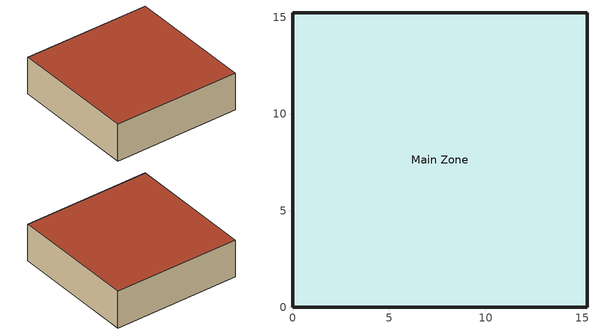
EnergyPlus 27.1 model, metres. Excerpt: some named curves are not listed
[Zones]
Main Zone
 floor adiabatic (FLOOR): 15.24,0 0,0 0,15.24 15.24,15.24 z0
 wall outside (R13WALL): 0,0 15.24,0 15.24,15.24 0,15.24 0,0 z0:4.57
 roof outside (ROOF31): 0,15.24 0,0 15.24,0 15.24,15.24 z4.57
[Building]
Bldg: North Axis {deg}=0; Terrain=Suburbs; Loads Convergence Tolerance Value {W}=0.05; Temperature Convergence Tolerance Value {deltaC}=0.05; Solar Distribution=MinimalShadowing; Maximum Number of Warmup Days=30; Minimum Number of Warmup Days=6
[Site:Location]
Denver Centennial CO USA WMO=724666: Latitude {deg}=39.57; Longitude {deg}=-104.85; Time Zone {hr}=-7; Elevation {m}=1793
[SizingPeriod:DesignDay] Day of Month=21; Humidity Condition Type=Wetbulb; Barometric Pressure {Pa}=81560; Rain Indicator=No; Snow Indicator=No; Daylight Saving Time Indicator=No; Solar Model Indicator=ASHRAEClearSky
Name | Month | Day Type | Maximum Dry-Bulb Temperature {C} | Daily Dry-Bulb Temperature Range {deltaC} | Wetbulb or DewPoint at Maximum Dry-Bulb {C} | Humidity Ratio at Maximum Dry-Bulb {kgWater/kgDryAir} | Wind Speed {m/s} | Wind Direction {deg} | Sky Clearness
Denver Centennial Ann Htg 99.6% Condns DB | 12 | WinterDesignDay | -18.8 | 0 | -18.8 | 0.0005 | 3 | 340 | 0
Denver Centennial Ann Clg 1% Condns DB=>MWB | 7 | SummerDesignDay | 36 | 15.2 | 15.5 | 0.0188 | 4.9 | 0 | 1
[Site:GroundTemperature:BuildingSurface]
18.89, 18.92, 19.02, 19.12, 19.21, 19.23, 19.07, 19.32, 19.09, 19.21, 19.13, 18.96
[Material]
C5 - 4 IN HW CONCRETE: Roughness=MediumRough; Thickness {m}=0.101498; Conductivity {W/m-K}=1.729577; Density {kg/m3}=2242.585; Specific Heat {J/kg-K}=836.8; Thermal Absorptance=0.9; Solar Absorptance=0.65; Visible Absorptance=0.65
[Material:NoMass] Roughness=Rough; Thermal Absorptance=0.9; Solar Absorptance=0.75; Visible Absorptance=0.75
Name | Thermal Resistance {m2-K/W}
R13LAYER | 2.290965
R31LAYER | 5.456
[Construction]
R13WALL: R13LAYER
FLOOR: C5 - 4 IN HW CONCRETE
ROOF31: R31LAYER
[Zone]
Main Zone: Type=1; Multiplier=1; Ceiling Height {m}=autocalculate; Volume {m3}=autocalculate
[People]
SPACE1-1 People 1: Zone or ZoneList or Space or SpaceList=Main Zone; Number of People Schedule=OCCUPY-1; Number of People Calculation Method=people; Number of People=11; Fraction Radiant=0.3; Activity Level Schedule=ActSchd
[ZoneInfiltration:DesignFlowRate]
Main Zone Infiltration: Zone or ZoneList or Space or SpaceList=Main Zone; Schedule=System Availability Schedule; Design Flow Rate Calculation Method=Flow/Zone; Design Flow Rate {m3/s}=0.02; Constant Term Coefficient=1; Temperature Term Coefficient=0; Velocity Term Coefficient=0; Velocity Squared Term Coefficient=0
[DesignSpecification:OutdoorAir]
SZ DSOA SPACE2-1: Outdoor Air Method=Flow/Zone; Outdoor Air Flow per Person {m3/s-person}=0.00236; Outdoor Air Flow per Zone Floor Area {m3/s-m2}=0.000305; Outdoor Air Flow per Zone {m3/s}=2.3; Outdoor Air Schedule=MinOA_simple
[Sizing:Zone]
Main Zone: Zone Cooling Design Supply Air Temperature Input Method=SupplyAirTemperature; Zone Cooling Design Supply Air Temperature {C}=14; Zone Heating Design Supply Air Temperature Input Method=SupplyAirTemperature; Zone Heating Design Supply Air Temperature {C}=50; Zone Cooling Design Supply Air Humidity Ratio {kgWater/kgDryAir}=0.009; Zone Heating Design Supply Air Humidity Ratio {kgWater/kgDryAir}=0.004; Design Specification Outdoor Air Object=SZ DSOA SPACE2-1; Zone Heating Sizing Factor=0; Zone Cooling Sizing Factor=0; Cooling Design Air Flow Method=DesignDayWithLimit; Heating Design Air Flow Method=DesignDay
[ZoneControl:Thermostat]
Main Zone Thermostat: Zone or ZoneList=Main Zone; Control Type Schedule=Zone Control Type Sched; Control 1=Dual Setpoint Control
[ThermostatSetpoint:DualSetpoint]
Dual Setpoint Control: Heating Setpoint Temperature Schedule=Heating Setpoint Schedule; Cooling Setpoint Temperature Schedule=Cooling Setpoint Schedule
[ZoneHVAC:Baseboard:Convective:Electric]
Main Zone Baseboard: Availability Schedule=System Availability Schedule; Heating Design Capacity Method=HeatingDesignCapacity; Heating Design Capacity {W}=8000; Efficiency=0.97
[Zone equipment]
Main Zone: MUNTERSEPX5000, Main Zone Baseboard
[ZoneHVAC:HybridUnitaryHVAC]
MUNTERSEPX5000: Availability Schedule=ALWAYS_ON; Minimum Supply Air Temperature Schedule=MinSupplyT; Maximum Supply Air Temperature Schedule=MaxSupplyT; Minimum Supply Air Humidity Ratio Schedule=MinSupplyHR; Maximum Supply Air Humidity Ratio Schedule=MaxSupplyHR; Method to Choose Controlled Inputs and Part Runtime Fraction=AUTOMATIC; System Maximum Supply Air Flow Rate {m3/s}=2.51; Fan Heat Included in Lookup Tables=Yes; Scaling Factor=1; Minimum Time Between Mode Change {minutes}=10; First Fuel Type=Electricity; Second Fuel Type=NaturalGas; Third Fuel Type=DistrictCooling; Design Specification Outdoor Air Object=SZ DSOA SPACE2-1; Mode 0=Mode0 Standby; Mode 0 System Electric Power Lookup Table=Mode0_Power_lookup; Mode 0 Outdoor Air Fraction=0; Mode 0 Supply Air Mass Flow Rate Ratio=0; Mode 1=Mode1_IEC; Mode 1 Supply Air Temperature Lookup Table=Mode1_TSA_lookup; Mode 1 Supply Air Humidity Ratio Lookup Table=Mode1_wSA_lookup; Mode 1 System Electric Power Lookup Table=Mode1_Power_lookup; Mode 1 Supply Fan Electric Power Lookup Table=Mode1_FanPower_lookup; Mode 1 External Static Pressure Lookup Table=Mode1_ESP_lookup; Mode 1 System Water Use Lookup Table=Mode1_water_lookup; Mode 1 Minimum Outdoor Air Temperature {C}=-20; Mode 1 Maximum Outdoor Air Temperature {C}=100; Mode 1 Minimum Outdoor Air Humidity Ratio {kgWater/kgDryAir}=0; Mode 1 Maximum Outdoor Air Humidity Ratio {kgWater/kgDryAir}=0.03; Mode 1 Minimum Outdoor Air Relative Humidity {percent}=0; Mode 1 Maximum Outdoor Air Relative Humidity {percent}=100; Mode 1 Minimum Return Air Temperature {C}=-20; Mode 1 Maximum Return Air Temperature {C}=100; Mode 1 Minimum Return Air Humidity Ratio {kgWater/kgDryAir}=0; Mode 1 Maximum Return Air Humidity Ratio {kgWater/kgDryAir}=0.03; Mode 1 Minimum Return Air Relative Humidity {percent}=0; Mode 1 Maximum Return Air Relative Humidity {percent}=100; Mode 1 Minimum Outdoor Air Fraction=1; Mode 1 Maximum Outdoor Air Fraction=1; Mode 1 Minimum Supply Air Mass Flow Rate Ratio=0.715; Mode 1 Maximum Supply Air Mass Flow Rate Ratio=0.964; Mode 2=Mode2_IECandDX1; Mode 2 Supply Air Temperature Lookup Table=Mode2_TSA_lookup; Mode 2 Supply Air Humidity Ratio Lookup Table=Mode2_wSA_lookup; Mode 2 System Electric Power Lookup Table=Mode2_Power_lookup; Mode 2 Supply Fan Electric Power Lookup Table=Mode2_FanPower_lookup; Mode 2 External Static Pressure Lookup Table=Mode2_ESP_lookup; Mode 2 System Water Use Lookup Table=Mode2_water_lookup; Mode 2 Minimum Outdoor Air Temperature {C}=-20; Mode 2 Maximum Outdoor Air Temperature {C}=100; Mode 2 Minimum Outdoor Air Humidity Ratio {kgWater/kgDryAir}=0; Mode 2 Maximum Outdoor Air Humidity Ratio {kgWater/kgDryAir}=0.03; Mode 2 Minimum Outdoor Air Relative Humidity {percent}=0; Mode 2 Maximum Outdoor Air Relative Humidity {percent}=100; Mode 2 Minimum Return Air Temperature {C}=-20; Mode 2 Maximum Return Air Temperature {C}=100; Mode 2 Minimum Return Air Humidity Ratio {kgWater/kgDryAir}=0; Mode 2 Maximum Return Air Humidity Ratio {kgWater/kgDryAir}=0.03; Mode 2 Minimum Return Air Relative Humidity {percent}=0; Mode 2 Maximum Return Air Relative Humidity {percent}=100; Mode 2 Minimum Outdoor Air Fraction=1; Mode 2 Maximum Outdoor Air Fraction=1; Mode 2 Minimum Supply Air Mass Flow Rate Ratio=0.7428; Mode 2 Maximum Supply Air Mass Flow Rate Ratio=0.8977; Mode 3=Mode3_IECandDX2; Mode 3 Supply Air Temperature Lookup Table=Mode3_TSA_lookup; Mode 3 Supply Air Humidity Ratio Lookup Table=Mode3_wSA_lookup; Mode 3 System Electric Power Lookup Table=Mode3_Power_lookup; Mode 3 Supply Fan Electric Power Lookup Table=Mode3_FanPower_lookup; Mode 3 External Static Pressure Lookup Table=Mode3_ESP_lookup; Mode 3 System Water Use Lookup Table=Mode3_water_lookup; Mode 3 Minimum Outdoor Air Temperature {C}=-20; Mode 3 Maximum Outdoor Air Temperature {C}=100; Mode 3 Minimum Outdoor Air Humidity Ratio {kgWater/kgDryAir}=0; Mode 3 Maximum Outdoor Air Humidity Ratio {kgWater/kgDryAir}=0.03; Mode 3 Minimum Outdoor Air Relative Humidity {percent}=0; Mode 3 Maximum Outdoor Air Relative Humidity {percent}=100; Mode 3 Minimum Return Air Temperature {C}=-20; Mode 3 Maximum Return Air Temperature {C}=100; Mode 3 Minimum Return Air Humidity Ratio {kgWater/kgDryAir}=0; Mode 3 Maximum Return Air Humidity Ratio {kgWater/kgDryAir}=0.03; Mode 3 Minimum Return Air Relative Humidity {percent}=0; Mode 3 Maximum Return Air Relative Humidity {percent}=100; Mode 3 Minimum Outdoor Air Fraction=1; Mode 3 Maximum Outdoor Air Fraction=1; Mode 3 Minimum Supply Air Mass Flow Rate Ratio=0.711; Mode 3 Maximum Supply Air Mass Flow Rate Ratio=0.8915; Mode 4=Mode4_Ventilation; Mode 4 Supply Air Temperature Lookup Table=Mode4_TSA_lookup; Mode 4 Supply Air Humidity Ratio Lookup Table=Mode4_wSA_lookup; Mode 4 System Electric Power Lookup Table=Mode4_Power_lookup; Mode 4 Supply Fan Electric Power Lookup Table=Mode4_FanPower_lookup; Mode 4 External Static Pressure Lookup Table=Mode4_ESP_lookup; Mode 4 Minimum Outdoor Air Temperature {C}=-20; Mode 4 Maximum Outdoor Air Temperature {C}=100; Mode 4 Minimum Outdoor Air Humidity Ratio {kgWater/kgDryAir}=0; Mode 4 Maximum Outdoor Air Humidity Ratio {kgWater/kgDryAir}=0.03; Mode 4 Minimum Outdoor Air Relative Humidity {percent}=0; Mode 4 Maximum Outdoor Air Relative Humidity {percent}=100; Mode 4 Minimum Return Air Temperature {C}=-20; Mode 4 Maximum Return Air Temperature {C}=100; Mode 4 Minimum Return Air Humidity Ratio {kgWater/kgDryAir}=0; Mode 4 Maximum Return Air Humidity Ratio {kgWater/kgDryAir}=0.03; Mode 4 Minimum Return Air Relative Humidity {percent}=0; Mode 4 Maximum Return Air Relative Humidity {percent}=100; Mode 4 Minimum Outdoor Air Fraction=1; Mode 4 Maximum Outdoor Air Fraction=1; Mode 4 Minimum Supply Air Mass Flow Rate Ratio=0.7039; Mode 4 Maximum Supply Air Mass Flow Rate Ratio=1; Mode 5=Mode5_Heat; Mode 5 Supply Air Temperature Lookup Table=Mode5_TSA_lookup; Mode 5 Supply Air Humidity Ratio Lookup Table=Mode5_wSA_lookup; Mode 5 System Electric Power Lookup Table=Mode5_Power_lookup; Mode 5 Supply Fan Electric Power Lookup Table=Mode5_FanPower_lookup; Mode 5 External Static Pressure Lookup Table=Mode5_ESP_lookup; Mode 5 System Second Fuel Consumption Lookup Table=Mode5_2ndFuel_lookup; Mode 5 Minimum Outdoor Air Temperature {C}=-30; Mode 5 Maximum Outdoor Air Temperature {C}=100; Mode 5 Minimum Outdoor Air Humidity Ratio {kgWater/kgDryAir}=0; Mode 5 Maximum Outdoor Air Humidity Ratio {kgWater/kgDryAir}=0.03; Mode 5 Minimum Outdoor Air Relative Humidity {percent}=0; Mode 5 Maximum Outdoor Air Relative Humidity {percent}=100; Mode 5 Minimum Return Air Temperature {C}=-30; Mode 5 Maximum Return Air Temperature {C}=100; Mode 5 Minimum Return Air Humidity Ratio {kgWater/kgDryAir}=0; Mode 5 Maximum Return Air Humidity Ratio {kgWater/kgDryAir}=0.03; Mode 5 Minimum Return Air Relative Humidity {percent}=0; Mode 5 Maximum Return Air Relative Humidity {percent}=100; Mode 5 Minimum Outdoor Air Fraction=1; Mode 5 Maximum Outdoor Air Fraction=1; Mode 5 Minimum Supply Air Mass Flow Rate Ratio=0.729; Mode 5 Maximum Supply Air Mass Flow Rate Ratio=1; Mode 7 Maximum Outdoor Air Humidity Ratio {kgWater/kgDryAir}=0.1; Mode 7 Maximum Outdoor Air Relative Humidity {percent}=100; Mode 7 Maximum Return Air Humidity Ratio {kgWater/kgDryAir}=0.1; Mode 7 Maximum Return Air Relative Humidity {percent}=100; Mode 7 Minimum Outdoor Air Fraction=0.1; Mode 7 Maximum Outdoor Air Fraction=1; Mode 7 Minimum Supply Air Mass Flow Rate Ratio=0.1; Mode 7 Maximum Supply Air Mass Flow Rate Ratio=1; Mode 8 Maximum Outdoor Air Humidity Ratio {kgWater/kgDryAir}=0.1; Mode 8 Maximum Outdoor Air Relative Humidity {percent}=100; Mode 8 Maximum Return Air Humidity Ratio {kgWater/kgDryAir}=0.1; Mode 8 Maximum Return Air Relative Humidity {percent}=100; Mode 8 Minimum Outdoor Air Fraction=0.1; Mode 8 Maximum Outdoor Air Fraction=1; Mode 8 Minimum Supply Air Mass Flow Rate Ratio=0.1; Mode 8 Maximum Supply Air Mass Flow Rate Ratio=1; Mode 9 Maximum Outdoor Air Humidity Ratio {kgWater/kgDryAir}=0.1; Mode 9 Maximum Outdoor Air Relative Humidity {percent}=100; Mode 9 Maximum Return Air Humidity Ratio {kgWater/kgDryAir}=0.1; Mode 9 Maximum Return Air Relative Humidity {percent}=100; Mode 9 Minimum Outdoor Air Fraction=0.1; Mode 9 Maximum Outdoor Air Fraction=1; Mode 9 Minimum Supply Air Mass Flow Rate Ratio=0.1; Mode 9 Maximum Supply Air Mass Flow Rate Ratio=1; Mode 10 Minimum Outdoor Air Humidity Ratio {kgWater/kgDryAir}=0.1; Mode 10 Minimum Outdoor Air Relative Humidity {percent}=100; Mode 10 Minimum Return Air Humidity Ratio {kgWater/kgDryAir}=0.1; Mode 10 Minimum Return Air Relative Humidity {percent}=100; Mode 10 Maximum Return Air Relative Humidity {percent}=0.1; Mode 10 Minimum Outdoor Air Fraction=1; Mode 10 Maximum Outdoor Air Fraction=0.1; Mode 10 Minimum Supply Air Mass Flow Rate Ratio=1; Mode 11 Minimum Outdoor Air Humidity Ratio {kgWater/kgDryAir}=0.1; Mode 11 Minimum Outdoor Air Relative Humidity {percent}=100; Mode 11 Minimum Return Air Humidity Ratio {kgWater/kgDryAir}=0.1; Mode 11 Minimum Return Air Relative Humidity {percent}=100; Mode 11 Maximum Return Air Relative Humidity {percent}=0.1; Mode 11 Minimum Outdoor Air Fraction=1; Mode 11 Maximum Outdoor Air Fraction=0.1; Mode 11 Minimum Supply Air Mass Flow Rate Ratio=1; Mode 12 Minimum Outdoor Air Humidity Ratio {kgWater/kgDryAir}=0.1; Mode 12 Minimum Outdoor Air Relative Humidity {percent}=100; Mode 12 Minimum Return Air Humidity Ratio {kgWater/kgDryAir}=0.1; Mode 12 Minimum Return Air Relative Humidity {percent}=100; Mode 12 Maximum Return Air Relative Humidity {percent}=0.1; Mode 12 Minimum Outdoor Air Fraction=1; Mode 12 Maximum Outdoor Air Fraction=0.1; Mode 12 Minimum Supply Air Mass Flow Rate Ratio=1; Mode 13 Minimum Outdoor Air Humidity Ratio {kgWater/kgDryAir}=0.1; Mode 13 Minimum Outdoor Air Relative Humidity {percent}=100; Mode 13 Minimum Return Air Humidity Ratio {kgWater/kgDryAir}=0.1; Mode 13 Minimum Return Air Relative Humidity {percent}=100; Mode 13 Maximum Return Air Relative Humidity {percent}=0.1; Mode 13 Minimum Outdoor Air Fraction=1; Mode 13 Maximum Outdoor Air Fraction=0.1; Mode 13 Minimum Supply Air Mass Flow Rate Ratio=1; Mode 14 Minimum Outdoor Air Humidity Ratio {kgWater/kgDryAir}=0.1; Mode 14 Minimum Outdoor Air Relative Humidity {percent}=100; Mode 14 Minimum Return Air Humidity Ratio {kgWater/kgDryAir}=0.1; Mode 14 Minimum Return Air Relative Humidity {percent}=100; Mode 14 Maximum Return Air Relative Humidity {percent}=0.1; Mode 14 Minimum Outdoor Air Fraction=1; Mode 14 Maximum Outdoor Air Fraction=0.1; Mode 14 Minimum Supply Air Mass Flow Rate Ratio=1; Mode 15 Minimum Outdoor Air Humidity Ratio {kgWater/kgDryAir}=0.1; Mode 15 Minimum Outdoor Air Relative Humidity {percent}=100; Mode 15 Minimum Return Air Humidity Ratio {kgWater/kgDryAir}=0.1; Mode 15 Minimum Return Air Relative Humidity {percent}=100; Mode 15 Maximum Return Air Relative Humidity {percent}=0.1; Mode 15 Minimum Outdoor Air Fraction=1; Mode 15 Maximum Outdoor Air Fraction=0.1; Mode 15 Minimum Supply Air Mass Flow Rate Ratio=1; Mode 16 Minimum Outdoor Air Humidity Ratio {kgWater/kgDryAir}=0.1; Mode 16 Minimum Outdoor Air Relative Humidity {percent}=100; Mode 16 Minimum Return Air Humidity Ratio {kgWater/kgDryAir}=0.1; Mode 16 Minimum Return Air Relative Humidity {percent}=100; Mode 16 Maximum Return Air Relative Humidity {percent}=0.1; Mode 16 Minimum Outdoor Air Fraction=1; Mode 16 Maximum Outdoor Air Fraction=0.1; Mode 16 Minimum Supply Air Mass Flow Rate Ratio=1; Mode 17 Minimum Outdoor Air Humidity Ratio {kgWater/kgDryAir}=0.1; Mode 17 Minimum Outdoor Air Relative Humidity {percent}=100; Mode 17 Minimum Return Air Humidity Ratio {kgWater/kgDryAir}=0.1; Mode 17 Minimum Return Air Relative Humidity {percent}=100; Mode 17 Maximum Return Air Relative Humidity {percent}=0.1; Mode 17 Minimum Outdoor Air Fraction=1; Mode 17 Maximum Outdoor Air Fraction=0.1; Mode 17 Minimum Supply Air Mass Flow Rate Ratio=1; Mode 18 Minimum Outdoor Air Humidity Ratio {kgWater/kgDryAir}=0.1; Mode 18 Minimum Outdoor Air Relative Humidity {percent}=100; Mode 18 Minimum Return Air Humidity Ratio {kgWater/kgDryAir}=0.1; Mode 18 Minimum Return Air Relative Humidity {percent}=100; Mode 18 Maximum Return Air Relative Humidity {percent}=0.1; Mode 18 Minimum Outdoor Air Fraction=1; Mode 18 Maximum Outdoor Air Fraction=0.1; Mode 18 Minimum Supply Air Mass Flow Rate Ratio=1; Mode 19 Minimum Outdoor Air Humidity Ratio {kgWater/kgDryAir}=0.1; Mode 19 Minimum Outdoor Air Relative Humidity {percent}=100; Mode 19 Minimum Return Air Humidity Ratio {kgWater/kgDryAir}=0.1; Mode 19 Minimum Return Air Relative Humidity {percent}=100; Mode 19 Maximum Return Air Relative Humidity {percent}=0.1; Mode 19 Minimum Outdoor Air Fraction=1; Mode 19 Maximum Outdoor Air Fraction=0.1; Mode 19 Minimum Supply Air Mass Flow Rate Ratio=1; Mode 20 Minimum Outdoor Air Humidity Ratio {kgWater/kgDryAir}=0.1; Mode 20 Minimum Outdoor Air Relative Humidity {percent}=100; Mode 20 Minimum Return Air Humidity Ratio {kgWater/kgDryAir}=0.1; Mode 20 Minimum Return Air Relative Humidity {percent}=100; Mode 20 Maximum Return Air Relative Humidity {percent}=0.1; Mode 20 Minimum Outdoor Air Fraction=1; Mode 20 Maximum Outdoor Air Fraction=0.1; Mode 20 Minimum Supply Air Mass Flow Rate Ratio=1; Mode 21 Minimum Outdoor Air Humidity Ratio {kgWater/kgDryAir}=0.1; Mode 21 Minimum Outdoor Air Relative Humidity {percent}=100; Mode 21 Minimum Return Air Humidity Ratio {kgWater/kgDryAir}=0.1; Mode 21 Minimum Return Air Relative Humidity {percent}=100; Mode 21 Maximum Return Air Relative Humidity {percent}=0.1; Mode 21 Minimum Outdoor Air Fraction=1; Mode 21 Maximum Outdoor Air Fraction=0.1; Mode 21 Minimum Supply Air Mass Flow Rate Ratio=1; Mode 22 Minimum Outdoor Air Humidity Ratio {kgWater/kgDryAir}=0.1; Mode 22 Minimum Outdoor Air Relative Humidity {percent}=100; Mode 22 Minimum Return Air Humidity Ratio {kgWater/kgDryAir}=0.1; Mode 22 Minimum Return Air Relative Humidity {percent}=100; Mode 22 Maximum Return Air Relative Humidity {percent}=0.1; Mode 22 Minimum Outdoor Air Fraction=1; Mode 22 Maximum Outdoor Air Fraction=0.1; Mode 22 Minimum Supply Air Mass Flow Rate Ratio=1; Mode 23 Minimum Outdoor Air Humidity Ratio {kgWater/kgDryAir}=0.1; Mode 23 Minimum Outdoor Air Relative Humidity {percent}=100; Mode 23 Minimum Return Air Humidity Ratio {kgWater/kgDryAir}=0.1; Mode 23 Minimum Return Air Relative Humidity {percent}=100; Mode 23 Maximum Return Air Relative Humidity {percent}=0.1; Mode 23 Minimum Outdoor Air Fraction=1; Mode 23 Maximum Outdoor Air Fraction=0.1; Mode 23 Minimum Supply Air Mass Flow Rate Ratio=1; Mode 24 Minimum Outdoor Air Humidity Ratio {kgWater/kgDryAir}=0.1; Mode 24 Minimum Outdoor Air Relative Humidity {percent}=100; Mode 24 Minimum Return Air Humidity Ratio {kgWater/kgDryAir}=0.1; Mode 24 Minimum Return Air Relative Humidity {percent}=100; Mode 24 Maximum Return Air Relative Humidity {percent}=0.1; Mode 24 Minimum Outdoor Air Fraction=1; Mode 24 Maximum Outdoor Air Fraction=0.1; Mode 24 Minimum Supply Air Mass Flow Rate Ratio=1; Mode 25 Minimum Outdoor Air Humidity Ratio {kgWater/kgDryAir}=0.1; Mode 25 Minimum Outdoor Air Relative Humidity {percent}=100; Mode 25 Minimum Return Air Humidity Ratio {kgWater/kgDryAir}=0.1; Mode 25 Minimum Return Air Relative Humidity {percent}=100; Mode 25 Maximum Return Air Relative Humidity {percent}=0.1; Mode 25 Minimum Outdoor Air Fraction=1; Mode 25 Maximum Outdoor Air Fraction=0.1; Mode 25 Minimum Supply Air Mass Flow Rate Ratio=1
[Controller:OutdoorAir]
Outside Air Controller: Minimum Outdoor Air Flow Rate {m3/s}=2; Maximum Outdoor Air Flow Rate {m3/s}=2; Economizer Control Type=NoEconomizer; Economizer Control Action Type=ModulateFlow; Economizer Maximum Limit Dry-Bulb Temperature {C}=19; Economizer Minimum Limit Dry-Bulb Temperature {C}=4; Lockout Type=NoLockout; Minimum Limit Type=FixedMinimum
[Schedule:Compact]
System Availability Schedule: THROUGH: 12/31, FOR: AllDays, UNTIL: 24:00, 1
ALWAYS_ON: Through: 12/31, For: AllDays, Until: 24:00, 1
MinSupplyT: Through: 12/31, For: AllDays, Until: 24:00, 2
MaxSupplyT: Through: 12/31, For: AllDays, Until: 24:00, 50
MinSupplyHR: Through: 12/31, For: AllDays, Until: 24:00, 0
MaxSupplyHR: Through: 12/31, For: AllDays, Until: 24:00, 0.03
Zone Control Type Sched: Through: 12/31, For: AllDays, Until: 24:00, 4
Heating Setpoint Schedule: Through: 12/31, For: AllDays, Until: 24:00, 18
Cooling Setpoint Schedule: Through: 12/31, For: AllDays, Until: 24:00, 22
MinOA_simple: Through: 12/31, For: AllDays, Until: 8:00, 0, Until: 21:00, 1, Until: 24:00, 0
ActSchd: Through: 12/31, For: AllDays, Until: 24:00, 117.24
OCCUPY-1: Through: 12/31, For: WeekDays SummerDesignDay CustomDay1 CustomDay2, Until: 8:00, 0, Until: 11:00, 1, Until: 12:00, 0.8, Until: 13:00, 0.4, Until: 14:00, 0.8, Until: 18:00, 1, Until: 19:00, 0.5, Until: 24:00, 0, For: Weekends WinterDesignDay Holiday, Until: 24:00, 0
[Table:Lookup]
Mode0_Power_lookup: Mode0_IndependentVariableList, DivisorOnly, 3.0176, -9999, 9999, Dimensionless, 244, 244, 244, 244, 244, 244, 244, 244, 244, 244, 244, 244, 244, 244, 244, 244, 244, 244, 244, 244, 244, 244, 244, 244, 244, 244, 244, 244, 244, 244, 244, 244, 244, 244, 244, 244, 244, 244, 244, 244, 244, 244, 244, 244, 244, 244, 244, 244, 244, 244, 244, 244, 244, 244, 244, 244, 244, 244, 244, 244, 244, 244, 244, 244, 244, 244, 244, 244, 244, 244, 244, 244, 244, 244, 244, 244, 244, 244, 244, 244, 244, 244, 244, 244, 244, 244, 244, 244, 244, 244, 244, 244, 244, 244, 244, 244, 244, 244, 244, 244, 244, 244, 244, 244, 244, 244, 244, 244, 244, 244, 244, 244, 244, 244, 244, 244, 244, 244, 244, 244, 244, 244, 244, 244, 244, 244, 244, 244, 244, 244, 244, 244, 244, 244, 244, 244, 244, 244, 244, 244, 244, 244, 244, 244, 244, 244, 244, 244, 244, 244, 244, 244, 244, 244, 244, 244, 244, 244, 244, 244, 244, 244, 244, 244, 244, 244, 244, 244, 244, 244, 244, 244, 244, 244, 244, 244, 244, 244, 244, 244, 244, 244, 244, 244, 244, 244, 244, 244, 244, 244, 244, 244, 244, 244, 244, 244, 244, 244, 244, 244, 244, 244, 244, 244, 244, 244, 244, 244, 244, 244, 244, 244, 244, 244, 244, 244, 244, 244, 244, 244, 244, 244, 244, 244, 244, 244, 244, 244, 244, 244, 244, 244, 244, 244, 244, 244, 244, 244, 244, 244, 244, 244, 244, 244, 244, 244, 244, 244, 244, 244, 244, 244, 244, 244, 244, 244, 244, 244, 244, 244, 244, 244, 244, 244, 244, 244, 244, 244, 244, 244, 244, 244, 244, 244, 244, 244, 244, 244, 244, 244, 244, 244, 244, 244, 244, 244, 244, 244, 244, 244, 244, 244, 244, 244, 244, 244, 244, 244, 244, 244, 244, 244, 244, 244, 244, 244, 244, 244, 244, 244, 244, 244, 244, 244, 244, 244, 244, 244, 244, 244, 244, 244, 244, 244, 244, 244, 244, 244, 244, 244, 244, 244, 244, 244, 244, 244, 244, 244, 244, 244, 244, 244, 244, 244, 244, 244, 244, 244, 244, 244, 244, 244, 244, 244, 244, 244, 244, 244, 244, 244, 244, 244, 244, 244, 244, 244, 244, 244, 244, 244, 244, 244, 244, 244, 244, 244, 244, 244, 244, 244, 244, 244, 244, 244, 244, 244, 244, 244, 244, 244, 244, 244, 244, 244, 244, 244, 244, 244, 244, 244, 244, 244, 244, 244, 244, 244, 244, 244, 244, 244, 244, 244, 244, 244, 244, 244, 244, 244, 244, 244, 244, 244, 244, 244, 244, 244, 244, 244, 244, 244, 244, 244, 244, 244, 244, 244, 244, 244, 244, 244, 244, 244, 244, 244, 244, 244, 244, 244, 244, 244, 244, 244, 244, 244, 244, 244, 244, 244, 244, 244, 244, 244, 244, 244, 244, 244, 244, 244, 244, 244, 244, 244, 244, 244, 244, 244, 244, 244, 244, 244, 244, 244, 244, 244, 244, 244, 244, 244, 244, 244, 244, 244, 244, 244, 244, 244, 244, 244, 244, 244, 244, 244, 244, 244, 244, 244, 244, 244, 244, 244, 244, 244, 244, 244, 244, 244, 244, 244, 244, 244, 244, 244, 244, 244, 244, 244, 244, 244, 244, 244, 244, 244, 244, 244, 244, 244, 244, 244, 244, 244, 244, 244, 244, 244, 244, 244, 244, 244, 244, 244, 244, 244, 244, 244, 244, 244, 244, 244, 244, 244, 244, 244, 244, 244, 244, 244, 244, 244, 244, 244, 244, 244, 244, 244, 244, 244, 244, 244, 244, 244, 244, 244, 244, 244, 244, 244, 244, 244, 244, 244, 244, 244, 244, 244, 244, 244, 244, 244, 244, 244, 244, 244, 244, 244, 244, 244, 244, 244, 244, 244, 244, 244, 244, 244, 244, 244, 244, 244, 244, 244, 244, 244, 244, 244, 244, 244, 244, 244, 244, 244, 244, 244, 244, 244, 244, 244, 244, 244, 244, 244, 244, 244, 244, 244, 244, 244, 244, 244, 244, 244, 244, 244, 244, 244, 244, 244, 244, 244, 244, 244, 244, 244, 244, 244, 244, 244, 244, 244, 244, 244, 244, 244, 244, 244, 244, 244, 244, 244, 244, 244, 244, 244, 244, 244, 244, 244, 244, 244, 244, 244, 244, 244, 244, 244, 244, 244, 244, 244, 244, 244, 244, 244, 244, 244, 244, 244, 244, 244, 244, 244, 244, 244, 244, 244, 244, 244, 244, 244, 244, 244, 244, 244, 244, 244, 244, 244, 244, 244, 244
Mode1_TSA_lookup: Mode1_IndependentVariableList, DivisorOnly, -9999, 9999, Dimensionless, 15.88148, 15.88148, 15.88148, 15.71243, 15.71243, 15.71243, 15.54338, 15.54338, 15.54338, 15.88148, 15.88148, 15.88148, 15.71243, 15.71243, 15.71243, 15.54338, 15.54338, 15.54338, 15.88148, 15.88148, 15.88148, 15.71243, 15.71243, 15.71243, 15.54338, 15.54338, 15.54338, 15.88148, 15.88148, 15.88148, 15.71243, 15.71243, 15.71243, 15.54338, 15.54338, 15.54338, 15.88148, 15.88148, 15.88148, 15.71243, 15.71243, 15.71243, 15.54338, 15.54338, 15.54338, 15.88148, 15.88148, 15.88148, 15.71243, 15.71243, 15.71243, 15.54338, 15.54338, 15.54338, 15.88148, 15.88148, 15.88148, 15.71243, 15.71243, 15.71243, 15.54338, 15.54338, 15.54338, 15.88148, 15.88148, 15.88148, 15.71243, 15.71243, 15.71243, 15.54338, 15.54338, 15.54338, 15.88148, 15.88148, 15.88148, 15.71243, 15.71243, 15.71243, 15.54338, 15.54338, 15.54338, 16.17561, 16.17561, 16.17561, 16.00656, 16.00656, 16.00656, 15.83751, 15.83751, 15.83751, 16.17561, 16.17561, 16.17561, 16.00656, 16.00656, 16.00656, 15.83751, 15.83751, 15.83751, 16.17561, 16.17561, 16.17561, 16.00656, 16.00656, 16.00656, 15.83751, 15.83751, 15.83751, 16.17561, 16.17561, 16.17561, 16.00656, 16.00656, 16.00656, 15.83751, 15.83751, 15.83751, 16.17561, 16.17561, 16.17561, 16.00656, 16.00656, 16.00656, 15.83751, 15.83751, 15.83751, 16.17561, 16.17561, 16.17561, 16.00656, 16.00656, 16.00656, 15.83751, 15.83751, 15.83751, 16.17561, 16.17561, 16.17561, 16.00656, 16.00656, 16.00656, 15.83751, 15.83751, 15.83751, 16.17561, 16.17561, 16.17561, 16.00656, 16.00656, 16.00656, 15.83751, 15.83751, 15.83751, 16.17561, 16.17561, 16.17561, 16.00656, 16.00656, 16.00656, 15.83751, 15.83751, 15.83751, 17.27622, 17.27622, 17.27622, 17.10717, 17.10717, 17.10717, 16.93812, 16.93812, 16.93812, 17.27622, 17.27622, 17.27622, 17.10717, 17.10717, 17.10717, 16.93812, 16.93812, 16.93812, 17.27622, 17.27622, 17.27622, 17.10717, 17.10717, 17.10717, 16.93812, 16.93812, 16.93812, 17.27622, 17.27622, 17.27622, 17.10717, 17.10717, 17.10717, 16.93812, 16.93812, 16.93812, 17.27622, 17.27622, 17.27622, 17.10717, 17.10717, 17.10717, 16.93812, 16.93812, 16.93812, 17.27622, 17.27622, 17.27622, 17.10717, 17.10717, 17.10717, 16.93812, 16.93812, 16.93812, 17.27622, 17.27622, 17.27622, 17.10717, 17.10717, 17.10717, 16.93812, 16.93812, 16.93812, 17.27622, 17.27622, 17.27622, 17.10717, 17.10717, 17.10717, 16.93812, 16.93812, 16.93812, 17.27622, 17.27622, 17.27622, 17.10717, 17.10717, 17.10717, 16.93812, 16.93812, 16.93812, 17.40604, 17.40604, 17.40604, 17.23699, 17.23699, 17.23699, 17.06794, 17.06794, 17.06794, 17.40604, 17.40604, 17.40604, 17.23699, 17.23699, 17.23699, 17.06794, 17.06794, 17.06794, 17.40604, 17.40604, 17.40604, 17.23699, 17.23699, 17.23699, 17.06794, 17.06794, 17.06794, 17.40604, 17.40604, 17.40604, 17.23699, 17.23699, 17.23699, 17.06794, 17.06794, 17.06794, 17.40604, 17.40604, 17.40604, 17.23699, 17.23699, 17.23699, 17.06794, 17.06794, 17.06794, 17.40604, 17.40604, 17.40604, 17.23699, 17.23699, 17.23699, 17.06794, 17.06794, 17.06794, 17.40604, 17.40604, 17.40604, 17.23699, 17.23699, 17.23699, 17.06794, 17.06794, 17.06794, 17.40604, 17.40604, 17.40604, 17.23699, 17.23699, 17.23699, 17.06794, 17.06794, 17.06794, 17.40604, 17.40604, 17.40604, 17.23699, 17.23699, 17.23699, 17.06794, 17.06794, 17.06794, 18.67096, 18.67096, 18.67096, 18.50192, 18.50192, 18.50192, 18.33287, 18.33287, 18.33287, 18.67096, 18.67096, 18.67096, 18.50192, 18.50192, 18.50192, 18.33287, 18.33287, 18.33287, 18.67096, 18.67096, 18.67096, 18.50192, 18.50192, 18.50192, 18.33287, 18.33287, 18.33287, 18.67096, 18.67096, 18.67096, 18.50192, 18.50192, 18.50192, 18.33287, 18.33287, 18.33287, 18.67096, 18.67096, 18.67096, 18.50192, 18.50192, 18.50192, 18.33287, 18.33287, 18.33287, 18.67096, 18.67096, 18.67096, 18.50192, 18.50192, 18.50192, 18.33287, 18.33287, 18.33287, 18.67096, 18.67096, 18.67096, 18.50192, 18.50192, 18.50192, 18.33287, 18.33287, 18.33287, 18.67096, 18.67096, 18.67096, 18.50192, 18.50192, 18.50192, 18.33287, 18.33287, 18.33287, 18.67096, 18.67096, 18.67096, 18.50192, 18.50192, 18.50192, 18.33287, 18.33287, 18.33287, 19.48147, 19.48147, 19.48147, 19.31242, 19.31242, 19.31242, 19.14338, 19.14338, 19.14338, 19.48147, 19.48147, 19.48147, 19.31242, 19.31242, 19.31242, 19.14338, 19.14338, 19.14338, 19.48147, 19.48147, 19.48147, 19.31242, 19.31242, 19.31242, 19.14338, 19.14338, 19.14338, 19.48147, 19.48147, 19.48147, 19.31242, 19.31242, 19.31242, 19.14338, 19.14338, 19.14338, 19.48147, 19.48147, 19.48147, 19.31242, 19.31242, 19.31242, 19.14338, 19.14338, 19.14338, 19.48147, 19.48147, 19.48147, 19.31242, 19.31242, 19.31242, 19.14338, 19.14338, 19.14338, 19.48147, 19.48147, 19.48147, 19.31242, 19.31242, 19.31242, 19.14338, 19.14338, 19.14338, 19.48147, 19.48147, 19.48147, 19.31242, 19.31242, 19.31242, 19.14338, 19.14338, 19.14338, 19.48147, 19.48147, 19.48147, 19.31242, 19.31242, 19.31242, 19.14338, 19.14338, 19.14338, 19.77588, 19.77588, 19.77588, 19.60684, 19.60684, 19.60684, 19.43779, 19.43779, 19.43779, 19.77588, 19.77588, 19.77588, 19.60684, 19.60684, 19.60684, 19.43779, 19.43779, 19.43779, 19.77588, 19.77588, 19.77588, 19.60684, 19.60684, 19.60684, 19.43779, 19.43779, 19.43779, 19.77588, 19.77588, 19.77588, 19.60684, 19.60684, 19.60684, 19.43779, 19.43779, 19.43779, 19.77588, 19.77588, 19.77588, 19.60684, 19.60684, 19.60684, 19.43779, 19.43779, 19.43779, 19.77588, 19.77588, 19.77588, 19.60684, 19.60684, 19.60684, 19.43779, 19.43779, 19.43779, 19.77588, 19.77588, 19.77588, 19.60684, 19.60684, 19.60684, 19.43779, 19.43779, 19.43779, 19.77588, 19.77588, 19.77588, 19.60684, 19.60684, 19.60684, 19.43779, 19.43779, 19.43779, 19.77588, 19.77588, 19.77588, 19.60684, 19.60684, 19.60684, 19.43779, 19.43779, 19.43779, 20.87621, 20.87621, 20.87621, 20.70716, 20.70716, 20.70716, 20.53812, 20.53812, 20.53812, 20.87621, 20.87621, 20.87621, 20.70716, 20.70716, 20.70716, 20.53812, 20.53812, 20.53812, 20.87621, 20.87621, 20.87621, 20.70716, 20.70716, 20.70716, 20.53812, 20.53812, 20.53812, 20.87621, 20.87621, 20.87621, 20.70716, 20.70716, 20.70716, 20.53812, 20.53812, 20.53812, 20.87621, 20.87621, 20.87621, 20.70716, 20.70716, 20.70716, 20.53812, 20.53812, 20.53812, 20.87621, 20.87621, 20.87621, 20.70716, 20.70716, 20.70716, 20.53812, 20.53812, 20.53812, 20.87621, 20.87621, 20.87621, 20.70716, 20.70716, 20.70716, 20.53812, 20.53812, 20.53812, 20.87621, 20.87621, 20.87621, 20.70716, 20.70716, 20.70716, 20.53812, 20.53812, 20.53812, 20.87621, 20.87621, 20.87621, 20.70716, 20.70716, 20.70716, 20.53812, 20.53812, 20.53812, 21.0062, 21.0062, 21.0062, 20.83716, 20.83716, 20.83716, 20.66811, 20.66811, 20.66811, 21.0062, 21.0062, 21.0062, 20.83716, 20.83716, 20.83716, 20.66811, 20.66811, 20.66811, 21.0062, 21.0062, 21.0062, 20.83716, 20.83716, 20.83716, 20.66811, 20.66811, 20.66811, 21.0062, 21.0062, 21.0062, 20.83716, 20.83716, 20.83716, 20.66811, 20.66811, 20.66811, 21.0062, 21.0062, 21.0062, 20.83716, 20.83716, 20.83716, 20.66811, 20.66811, 20.66811, 21.0062, 21.0062, 21.0062, 20.83716, 20.83716, 20.83716, 20.66811, 20.66811, 20.66811, 21.0062, 21.0062, 21.0062, 20.83716, 20.83716, 20.83716, 20.66811, 20.66811, 20.66811, 21.0062, 21.0062, 21.0062, 20.83716, 20.83716, 20.83716, 20.66811, 20.66811, 20.66811, 21.0062, 21.0062, 21.0062, 20.83716, 20.83716, 20.83716, 20.66811, 20.66811, 20.66811, 22.27095, 22.27095, 22.27095, 22.10191, 22.10191, 22.10191, 21.93286, 21.93286, 21.93286, 22.27095, 22.27095, 22.27095, 22.10191, 22.10191, 22.10191, 21.93286, 21.93286, 21.93286, 22.27095, 22.27095, 22.27095, 22.10191, 22.10191, 22.10191, 21.93286, 21.93286, 21.93286, 22.27095, 22.27095, 22.27095, 22.10191, 22.10191, 22.10191, 21.93286, 21.93286, 21.93286, 22.27095, 22.27095, 22.27095, 22.10191, 22.10191, 22.10191, 21.93286, 21.93286, 21.93286, 22.27095, 22.27095, 22.27095, 22.10191, 22.10191, 22.10191, 21.93286, 21.93286, 21.93286, 22.27095, 22.27095, 22.27095, 22.10191, 22.10191, 22.10191, 21.93286, 21.93286, 21.93286, 22.27095, 22.27095, 22.27095, 22.10191, 22.10191, 22.10191, 21.93286, 21.93286, 21.93286, 22.27095, 22.27095, 22.27095, 22.10191, 22.10191, 22.10191, 21.93286, 21.93286, 21.93286, 23.08199, 23.08199, 23.08199, 22.91294, 22.91294, 22.91294, 22.7439, 22.7439, 22.7439, 23.08199, 23.08199, 23.08199, 22.91294, 22.91294, 22.91294, 22.7439, 22.7439, 22.7439, 23.08199, 23.08199, 23.08199, 22.91294, 22.91294, 22.91294, 22.7439, 22.7439, 22.7439, 23.08199, 23.08199, 23.08199, 22.91294, 22.91294, 22.91294, 22.7439, 22.7439, 22.7439, 23.08199, 23.08199, 23.08199, 22.91294, 22.91294, 22.91294, 22.7439, 22.7439, 22.7439, 23.08199, 23.08199, 23.08199, 22.91294, 22.91294, 22.91294, 22.7439, 22.7439, 22.7439, 23.08199, 23.08199, 23.08199, 22.91294, 22.91294, 22.91294, 22.7439, 22.7439, 22.7439, 23.08199, 23.08199, 23.08199, 22.91294, 22.91294, 22.91294, 22.7439, 22.7439, 22.7439, 23.08199, 23.08199, 23.08199, 22.91294, 22.91294, 22.91294, 22.7439, 22.7439, 22.7439, 23.37642, 23.37642, 23.37642, 23.20737, 23.20737, 23.20737, 23.03833, 23.03833, 23.03833, 23.37642, 23.37642, 23.37642, 23.20737, 23.20737, 23.20737, 23.03833, 23.03833, 23.03833, 23.37642, 23.37642, 23.37642, 23.20737, 23.20737, 23.20737, 23.03833, 23.03833, 23.03833, 23.37642, 23.37642, 23.37642, 23.20737, 23.20737, 23.20737, 23.03833, 23.03833, 23.03833, 23.37642, 23.37642, 23.37642, 23.20737, 23.20737, 23.20737, 23.03833, 23.03833, 23.03833, 23.37642, 23.37642, 23.37642, 23.20737, 23.20737, 23.20737, 23.03833, 23.03833, 23.03833, 23.37642, 23.37642, 23.37642, 23.20737, 23.20737, 23.20737, 23.03833, 23.03833, 23.03833, 23.37642, 23.37642, 23.37642, 23.20737, 23.20737, 23.20737, 23.03833, 23.03833, 23.03833, 23.37642, 23.37642, 23.37642, 23.20737, 23.20737, 23.20737, 23.03833, 23.03833, 23.03833, 24.47621, 24.47621, 24.47621, 24.30716, 24.30716, 24.30716, 24.13811, 24.13811, 24.13811, 24.47621, 24.47621, 24.47621, 24.30716, 24.30716, 24.30716, 24.13811, 24.13811, 24.13811, 24.47621, 24.47621, 24.47621, 24.30716, 24.30716, 24.30716, 24.13811, 24.13811, 24.13811, 24.47621, 24.47621, 24.47621, 24.30716, 24.30716, 24.30716, 24.13811, 24.13811, 24.13811, 24.47621, 24.47621, 24.47621, 24.30716, 24.30716, 24.30716, 24.13811, 24.13811, 24.13811, 24.47621, 24.47621, 24.47621, 24.30716, 24.30716, 24.30716, 24.13811, 24.13811, 24.13811, 24.47621, 24.47621, 24.47621, 24.30716, 24.30716, 24.30716, 24.13811, 24.13811, 24.13811, 24.47621, 24.47621, 24.47621, 24.30716, 24.30716, 24.30716, 24.13811, 24.13811, 24.13811, 24.47621, 24.47621, 24.47621, 24.30716, 24.30716, 24.30716, 24.13811, 24.13811, 24.13811, 24.60632, 24.60632, 24.60632, 24.43727, 24.43727, 24.43727, 24.26823, 24.26823, 24.26823, 24.60632, 24.60632, 24.60632, 24.43727, 24.43727, 24.43727, 24.26823, 24.26823, 24.26823, 24.60632, 24.60632, 24.60632, 24.43727, 24.43727, 24.43727, 24.26823, 24.26823, 24.26823, 24.60632, 24.60632, 24.60632, 24.43727, 24.43727, 24.43727, 24.26823, 24.26823, 24.26823, 24.60632, 24.60632, 24.60632, 24.43727, 24.43727, 24.43727, 24.26823, 24.26823, 24.26823, 24.60632, 24.60632, 24.60632, 24.43727, 24.43727, 24.43727, 24.26823, 24.26823, 24.26823, 24.60632, 24.60632, 24.60632, 24.43727, 24.43727, 24.43727, 24.26823, 24.26823, 24.26823, 24.60632, 24.60632, 24.60632, 24.43727, 24.43727, 24.43727, 24.26823, 24.26823, 24.26823, 24.60632, 24.60632, 24.60632, 24.43727, 24.43727, 24.43727, 24.26823, 24.26823, 24.26823, 25.87095, 25.87095, 25.87095, 25.7019, 25.7019, 25.7019, 25.53285, 25.53285, 25.53285, 25.87095, 25.87095, 25.87095, 25.7019, 25.7019, 25.7019, 25.53285, 25.53285, 25.53285, 25.87095, 25.87095, 25.87095, 25.7019, 25.7019, 25.7019, 25.53285, 25.53285, 25.53285, 25.87095, 25.87095, 25.87095, 25.7019, 25.7019, 25.7019, 25.53285, 25.53285, 25.53285, 25.87095, 25.87095, 25.87095, 25.7019, 25.7019, 25.7019, 25.53285, 25.53285, 25.53285, 25.87095, 25.87095, 25.87095, 25.7019, 25.7019, 25.7019, 25.53285, 25.53285, 25.53285, 25.87095, 25.87095, 25.87095, 25.7019, 25.7019, 25.7019, 25.53285, 25.53285, 25.53285, 25.87095, 25.87095, 25.87095, 25.7019, 25.7019, 25.7019, 25.53285, 25.53285, 25.53285, 25.87095, 25.87095, 25.87095, 25.7019, 25.7019, 25.7019, 25.53285, 25.53285, 25.53285
Mode1_wSA_lookup: Mode1_IndependentVariableList, DivisorOnly, -9999, 9999, Dimensionless, 0.00526, 0.00526, 0.00526, 0.00523, 0.00523, 0.00523, 0.0052, 0.0052, 0.0052, 0.00526, 0.00526, 0.00526, 0.00523, 0.00523, 0.00523, 0.0052, 0.0052, 0.0052, 0.00526, 0.00526, 0.00526, 0.00523, 0.00523, 0.00523, 0.0052, 0.0052, 0.0052, 0.00526, 0.00526, 0.00526, 0.00523, 0.00523, 0.00523, 0.0052, 0.0052, 0.0052, 0.00526, 0.00526, 0.00526, 0.00523, 0.00523, 0.00523, 0.0052, 0.0052, 0.0052, 0.00526, 0.00526, 0.00526, 0.00523, 0.00523, 0.00523, 0.0052, 0.0052, 0.0052, 0.00526, 0.00526, 0.00526, 0.00523, 0.00523, 0.00523, 0.0052, 0.0052, 0.0052, 0.00526, 0.00526, 0.00526, 0.00523, 0.00523, 0.00523, 0.0052, 0.0052, 0.0052, 0.00526, 0.00526, 0.00526, 0.00523, 0.00523, 0.00523, 0.0052, 0.0052, 0.0052, 0.00603, 0.00603, 0.00603, 0.00599, 0.00599, 0.00599, 0.00596, 0.00596, 0.00596, 0.00603, 0.00603, 0.00603, 0.00599, 0.00599, 0.00599, 0.00596, 0.00596, 0.00596, 0.00603, 0.00603, 0.00603, 0.00599, 0.00599, 0.00599, 0.00596, 0.00596, 0.00596, 0.00603, 0.00603, 0.00603, 0.00599, 0.00599, 0.00599, 0.00596, 0.00596, 0.00596, 0.00603, 0.00603, 0.00603, 0.00599, 0.00599, 0.00599, 0.00596, 0.00596, 0.00596, 0.00603, 0.00603, 0.00603, 0.00599, 0.00599, 0.00599, 0.00596, 0.00596, 0.00596, 0.00603, 0.00603, 0.00603, 0.00599, 0.00599, 0.00599, 0.00596, 0.00596, 0.00596, 0.00603, 0.00603, 0.00603, 0.00599, 0.00599, 0.00599, 0.00596, 0.00596, 0.00596, 0.00603, 0.00603, 0.00603, 0.00599, 0.00599, 0.00599, 0.00596, 0.00596, 0.00596, 0.00888, 0.00888, 0.00888, 0.00885, 0.00885, 0.00885, 0.00882, 0.00882, 0.00882, 0.00888, 0.00888, 0.00888, 0.00885, 0.00885, 0.00885, 0.00882, 0.00882, 0.00882, 0.00888, 0.00888, 0.00888, 0.00885, 0.00885, 0.00885, 0.00882, 0.00882, 0.00882, 0.00888, 0.00888, 0.00888, 0.00885, 0.00885, 0.00885, 0.00882, 0.00882, 0.00882, 0.00888, 0.00888, 0.00888, 0.00885, 0.00885, 0.00885, 0.00882, 0.00882, 0.00882, 0.00888, 0.00888, 0.00888, 0.00885, 0.00885, 0.00885, 0.00882, 0.00882, 0.00882, 0.00888, 0.00888, 0.00888, 0.00885, 0.00885, 0.00885, 0.00882, 0.00882, 0.00882, 0.00888, 0.00888, 0.00888, 0.00885, 0.00885, 0.00885, 0.00882, 0.00882, 0.00882, 0.00888, 0.00888, 0.00888, 0.00885, 0.00885, 0.00885, 0.00882, 0.00882, 0.00882, 0.00922, 0.00922, 0.00922, 0.00919, 0.00919, 0.00919, 0.00915, 0.00915, 0.00915, 0.00922, 0.00922, 0.00922, 0.00919, 0.00919, 0.00919, 0.00915, 0.00915, 0.00915, 0.00922, 0.00922, 0.00922, 0.00919, 0.00919, 0.00919, 0.00915, 0.00915, 0.00915, 0.00922, 0.00922, 0.00922, 0.00919, 0.00919, 0.00919, 0.00915, 0.00915, 0.00915, 0.00922, 0.00922, 0.00922, 0.00919, 0.00919, 0.00919, 0.00915, 0.00915, 0.00915, 0.00922, 0.00922, 0.00922, 0.00919, 0.00919, 0.00919, 0.00915, 0.00915, 0.00915, 0.00922, 0.00922, 0.00922, 0.00919, 0.00919, 0.00919, 0.00915, 0.00915, 0.00915, 0.00922, 0.00922, 0.00922, 0.00919, 0.00919, 0.00919, 0.00915, 0.00915, 0.00915, 0.00922, 0.00922, 0.00922, 0.00919, 0.00919, 0.00919, 0.00915, 0.00915, 0.00915, 0.0125, 0.0125, 0.0125, 0.01247, 0.01247, 0.01247, 0.01243, 0.01243, 0.01243, 0.0125, 0.0125, 0.0125, 0.01247, 0.01247, 0.01247, 0.01243, 0.01243, 0.01243, 0.0125, 0.0125, 0.0125, 0.01247, 0.01247, 0.01247, 0.01243, 0.01243, 0.01243, 0.0125, 0.0125, 0.0125, 0.01247, 0.01247, 0.01247, 0.01243, 0.01243, 0.01243, 0.0125, 0.0125, 0.0125, 0.01247, 0.01247, 0.01247, 0.01243, 0.01243, 0.01243, 0.0125, 0.0125, 0.0125, 0.01247, 0.01247, 0.01247, 0.01243, 0.01243, 0.01243, 0.0125, 0.0125, 0.0125, 0.01247, 0.01247, 0.01247, 0.01243, 0.01243, 0.01243, 0.0125, 0.0125, 0.0125, 0.01247, 0.01247, 0.01247, 0.01243, 0.01243, 0.01243, 0.0125, 0.0125, 0.0125, 0.01247, 0.01247, 0.01247, 0.01243, 0.01243, 0.01243, 0.00519, 0.00519, 0.00519, 0.00516, 0.00516, 0.00516, 0.00513, 0.00513, 0.00513, 0.00519, 0.00519, 0.00519, 0.00516, 0.00516, 0.00516, 0.00513, 0.00513, 0.00513, 0.00519, 0.00519, 0.00519, 0.00516, 0.00516, 0.00516, 0.00513, 0.00513, 0.00513, 0.00519, 0.00519, 0.00519, 0.00516, 0.00516, 0.00516, 0.00513, 0.00513, 0.00513, 0.00519, 0.00519, 0.00519, 0.00516, 0.00516, 0.00516, 0.00513, 0.00513, 0.00513, 0.00519, 0.00519, 0.00519, 0.00516, 0.00516, 0.00516, 0.00513, 0.00513, 0.00513, 0.00519, 0.00519, 0.00519, 0.00516, 0.00516, 0.00516, 0.00513, 0.00513, 0.00513, 0.00519, 0.00519, 0.00519, 0.00516, 0.00516, 0.00516, 0.00513, 0.00513, 0.00513, 0.00519, 0.00519, 0.00519, 0.00516, 0.00516, 0.00516, 0.00513, 0.00513, 0.00513, 0.00596, 0.00596, 0.00596, 0.00592, 0.00592, 0.00592, 0.00589, 0.00589, 0.00589, 0.00596, 0.00596, 0.00596, 0.00592, 0.00592, 0.00592, 0.00589, 0.00589, 0.00589, 0.00596, 0.00596, 0.00596, 0.00592, 0.00592, 0.00592, 0.00589, 0.00589, 0.00589, 0.00596, 0.00596, 0.00596, 0.00592, 0.00592, 0.00592, 0.00589, 0.00589, 0.00589, 0.00596, 0.00596, 0.00596, 0.00592, 0.00592, 0.00592, 0.00589, 0.00589, 0.00589, 0.00596, 0.00596, 0.00596, 0.00592, 0.00592, 0.00592, 0.00589, 0.00589, 0.00589, 0.00596, 0.00596, 0.00596, 0.00592, 0.00592, 0.00592, 0.00589, 0.00589, 0.00589, 0.00596, 0.00596, 0.00596, 0.00592, 0.00592, 0.00592, 0.00589, 0.00589, 0.00589, 0.00596, 0.00596, 0.00596, 0.00592, 0.00592, 0.00592, 0.00589, 0.00589, 0.00589, 0.00881, 0.00881, 0.00881, 0.00878, 0.00878, 0.00878, 0.00874, 0.00874, 0.00874, 0.00881, 0.00881, 0.00881, 0.00878, 0.00878, 0.00878, 0.00874, 0.00874, 0.00874, 0.00881, 0.00881, 0.00881, 0.00878, 0.00878, 0.00878, 0.00874, 0.00874, 0.00874, 0.00881, 0.00881, 0.00881, 0.00878, 0.00878, 0.00878, 0.00874, 0.00874, 0.00874, 0.00881, 0.00881, 0.00881, 0.00878, 0.00878, 0.00878, 0.00874, 0.00874, 0.00874, 0.00881, 0.00881, 0.00881, 0.00878, 0.00878, 0.00878, 0.00874, 0.00874, 0.00874, 0.00881, 0.00881, 0.00881, 0.00878, 0.00878, 0.00878, 0.00874, 0.00874, 0.00874, 0.00881, 0.00881, 0.00881, 0.00878, 0.00878, 0.00878, 0.00874, 0.00874, 0.00874, 0.00881, 0.00881, 0.00881, 0.00878, 0.00878, 0.00878, 0.00874, 0.00874, 0.00874, 0.00915, 0.00915, 0.00915, 0.00911, 0.00911, 0.00911, 0.00908, 0.00908, 0.00908, 0.00915, 0.00915, 0.00915, 0.00911, 0.00911, 0.00911, 0.00908, 0.00908, 0.00908, 0.00915, 0.00915, 0.00915, 0.00911, 0.00911, 0.00911, 0.00908, 0.00908, 0.00908, 0.00915, 0.00915, 0.00915, 0.00911, 0.00911, 0.00911, 0.00908, 0.00908, 0.00908, 0.00915, 0.00915, 0.00915, 0.00911, 0.00911, 0.00911, 0.00908, 0.00908, 0.00908, 0.00915, 0.00915, 0.00915, 0.00911, 0.00911, 0.00911, 0.00908, 0.00908, 0.00908, 0.00915, 0.00915, 0.00915, 0.00911, 0.00911, 0.00911, 0.00908, 0.00908, 0.00908, 0.00915, 0.00915, 0.00915, 0.00911, 0.00911, 0.00911, 0.00908, 0.00908, 0.00908, 0.00915, 0.00915, 0.00915, 0.00911, 0.00911, 0.00911, 0.00908, 0.00908, 0.00908, 0.01243, 0.01243, 0.01243, 0.01239, 0.01239, 0.01239, 0.01236, 0.01236, 0.01236, 0.01243, 0.01243, 0.01243, 0.01239, 0.01239, 0.01239, 0.01236, 0.01236, 0.01236, 0.01243, 0.01243, 0.01243, 0.01239, 0.01239, 0.01239, 0.01236, 0.01236, 0.01236, 0.01243, 0.01243, 0.01243, 0.01239, 0.01239, 0.01239, 0.01236, 0.01236, 0.01236, 0.01243, 0.01243, 0.01243, 0.01239, 0.01239, 0.01239, 0.01236, 0.01236, 0.01236, 0.01243, 0.01243, 0.01243, 0.01239, 0.01239, 0.01239, 0.01236, 0.01236, 0.01236, 0.01243, 0.01243, 0.01243, 0.01239, 0.01239, 0.01239, 0.01236, 0.01236, 0.01236, 0.01243, 0.01243, 0.01243, 0.01239, 0.01239, 0.01239, 0.01236, 0.01236, 0.01236, 0.01243, 0.01243, 0.01243, 0.01239, 0.01239, 0.01239, 0.01236, 0.01236, 0.01236, 0.00512, 0.00512, 0.00512, 0.00509, 0.00509, 0.00509, 0.00506, 0.00506, 0.00506, 0.00512, 0.00512, 0.00512, 0.00509, 0.00509, 0.00509, 0.00506, 0.00506, 0.00506, 0.00512, 0.00512, 0.00512, 0.00509, 0.00509, 0.00509, 0.00506, 0.00506, 0.00506, 0.00512, 0.00512, 0.00512, 0.00509, 0.00509, 0.00509, 0.00506, 0.00506, 0.00506, 0.00512, 0.00512, 0.00512, 0.00509, 0.00509, 0.00509, 0.00506, 0.00506, 0.00506, 0.00512, 0.00512, 0.00512, 0.00509, 0.00509, 0.00509, 0.00506, 0.00506, 0.00506, 0.00512, 0.00512, 0.00512, 0.00509, 0.00509, 0.00509, 0.00506, 0.00506, 0.00506, 0.00512, 0.00512, 0.00512, 0.00509, 0.00509, 0.00509, 0.00506, 0.00506, 0.00506, 0.00512, 0.00512, 0.00512, 0.00509, 0.00509, 0.00509, 0.00506, 0.00506, 0.00506, 0.00588, 0.00588, 0.00588, 0.00585, 0.00585, 0.00585, 0.00582, 0.00582, 0.00582, 0.00588, 0.00588, 0.00588, 0.00585, 0.00585, 0.00585, 0.00582, 0.00582, 0.00582, 0.00588, 0.00588, 0.00588, 0.00585, 0.00585, 0.00585, 0.00582, 0.00582, 0.00582, 0.00588, 0.00588, 0.00588, 0.00585, 0.00585, 0.00585, 0.00582, 0.00582, 0.00582, 0.00588, 0.00588, 0.00588, 0.00585, 0.00585, 0.00585, 0.00582, 0.00582, 0.00582, 0.00588, 0.00588, 0.00588, 0.00585, 0.00585, 0.00585, 0.00582, 0.00582, 0.00582, 0.00588, 0.00588, 0.00588, 0.00585, 0.00585, 0.00585, 0.00582, 0.00582, 0.00582, 0.00588, 0.00588, 0.00588, 0.00585, 0.00585, 0.00585, 0.00582, 0.00582, 0.00582, 0.00588, 0.00588, 0.00588, 0.00585, 0.00585, 0.00585, 0.00582, 0.00582, 0.00582, 0.00874, 0.00874, 0.00874, 0.0087, 0.0087, 0.0087, 0.00867, 0.00867, 0.00867, 0.00874, 0.00874, 0.00874, 0.0087, 0.0087, 0.0087, 0.00867, 0.00867, 0.00867, 0.00874, 0.00874, 0.00874, 0.0087, 0.0087, 0.0087, 0.00867, 0.00867, 0.00867, 0.00874, 0.00874, 0.00874, 0.0087, 0.0087, 0.0087, 0.00867, 0.00867, 0.00867, 0.00874, 0.00874, 0.00874, 0.0087, 0.0087, 0.0087, 0.00867, 0.00867, 0.00867, 0.00874, 0.00874, 0.00874, 0.0087, 0.0087, 0.0087, 0.00867, 0.00867, 0.00867, 0.00874, 0.00874, 0.00874, 0.0087, 0.0087, 0.0087, 0.00867, 0.00867, 0.00867, 0.00874, 0.00874, 0.00874, 0.0087, 0.0087, 0.0087, 0.00867, 0.00867, 0.00867, 0.00874, 0.00874, 0.00874, 0.0087, 0.0087, 0.0087, 0.00867, 0.00867, 0.00867, 0.00907, 0.00907, 0.00907, 0.00904, 0.00904, 0.00904, 0.00901, 0.00901, 0.00901, 0.00907, 0.00907, 0.00907, 0.00904, 0.00904, 0.00904, 0.00901, 0.00901, 0.00901, 0.00907, 0.00907, 0.00907, 0.00904, 0.00904, 0.00904, 0.00901, 0.00901, 0.00901, 0.00907, 0.00907, 0.00907, 0.00904, 0.00904, 0.00904, 0.00901, 0.00901, 0.00901, 0.00907, 0.00907, 0.00907, 0.00904, 0.00904, 0.00904, 0.00901, 0.00901, 0.00901, 0.00907, 0.00907, 0.00907, 0.00904, 0.00904, 0.00904, 0.00901, 0.00901, 0.00901, 0.00907, 0.00907, 0.00907, 0.00904, 0.00904, 0.00904, 0.00901, 0.00901, 0.00901, 0.00907, 0.00907, 0.00907, 0.00904, 0.00904, 0.00904, 0.00901, 0.00901, 0.00901, 0.00907, 0.00907, 0.00907, 0.00904, 0.00904, 0.00904, 0.00901, 0.00901, 0.00901, 0.01235, 0.01235, 0.01235, 0.01232, 0.01232, 0.01232, 0.01229, 0.01229, 0.01229, 0.01235, 0.01235, 0.01235, 0.01232, 0.01232, 0.01232, 0.01229, 0.01229, 0.01229, 0.01235, 0.01235, 0.01235, 0.01232, 0.01232, 0.01232, 0.01229, 0.01229, 0.01229, 0.01235, 0.01235, 0.01235, 0.01232, 0.01232, 0.01232, 0.01229, 0.01229, 0.01229, 0.01235, 0.01235, 0.01235, 0.01232, 0.01232, 0.01232, 0.01229, 0.01229, 0.01229, 0.01235, 0.01235, 0.01235, 0.01232, 0.01232, 0.01232, 0.01229, 0.01229, 0.01229, 0.01235, 0.01235, 0.01235, 0.01232, 0.01232, 0.01232, 0.01229, 0.01229, 0.01229, 0.01235, 0.01235, 0.01235, 0.01232, 0.01232, 0.01232, 0.01229, 0.01229, 0.01229, 0.01235, 0.01235, 0.01235, 0.01232, 0.01232, 0.01232, 0.01229, 0.01229, 0.01229
